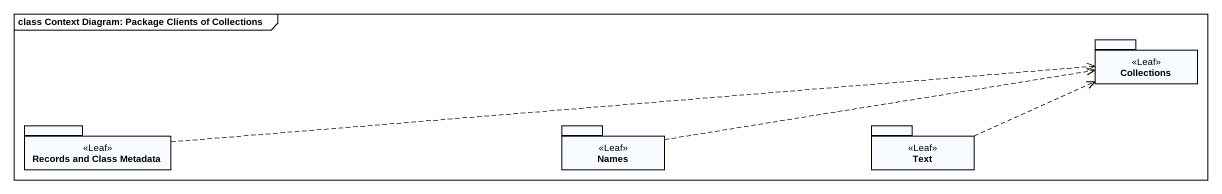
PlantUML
@startuml
mainframe class Context Diagram: Package Clients of Collections
package "Collections" as Collections_ <<Leaf>> {
}
package "Records and Class Metadata" as Records_and_Class_Metadata <<Leaf>> {
}
package Names <<Leaf>> {
}
package Text <<Leaf>> {
}
Records_and_Class_Metadata .right.> Collections_
Names .right.> Collections_
Text .right.> Collections_
@enduml
